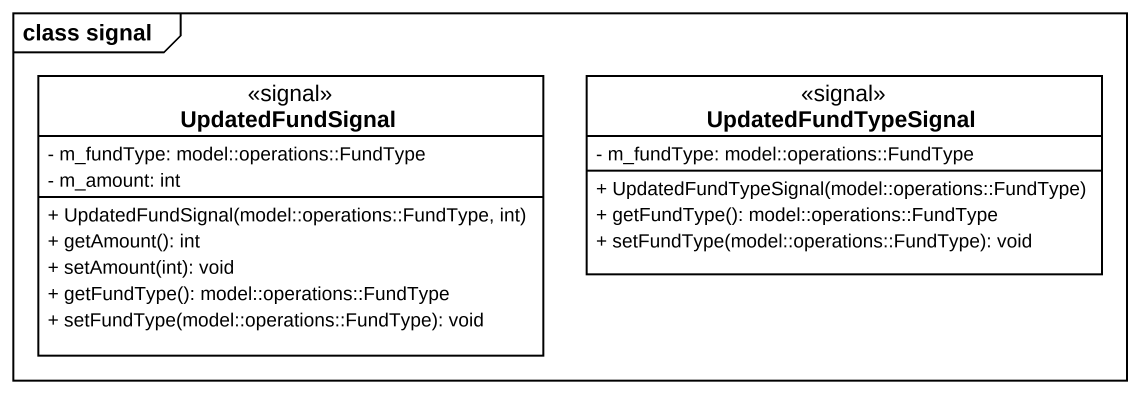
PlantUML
@startuml
mainframe class signal
hide circle
hide empty members
skinparam classAttributeIconSize 0
class UpdatedFundSignal <<signal>> {
  - m_fundType: model::operations::FundType
  - m_amount: int
  + UpdatedFundSignal(model::operations::FundType, int)
  + getAmount(): int
  + setAmount(int): void
  + getFundType(): model::operations::FundType
  + setFundType(model::operations::FundType): void
}
class UpdatedFundTypeSignal <<signal>> {
  - m_fundType: model::operations::FundType
  + UpdatedFundTypeSignal(model::operations::FundType)
  + getFundType(): model::operations::FundType
  + setFundType(model::operations::FundType): void
}
@enduml
